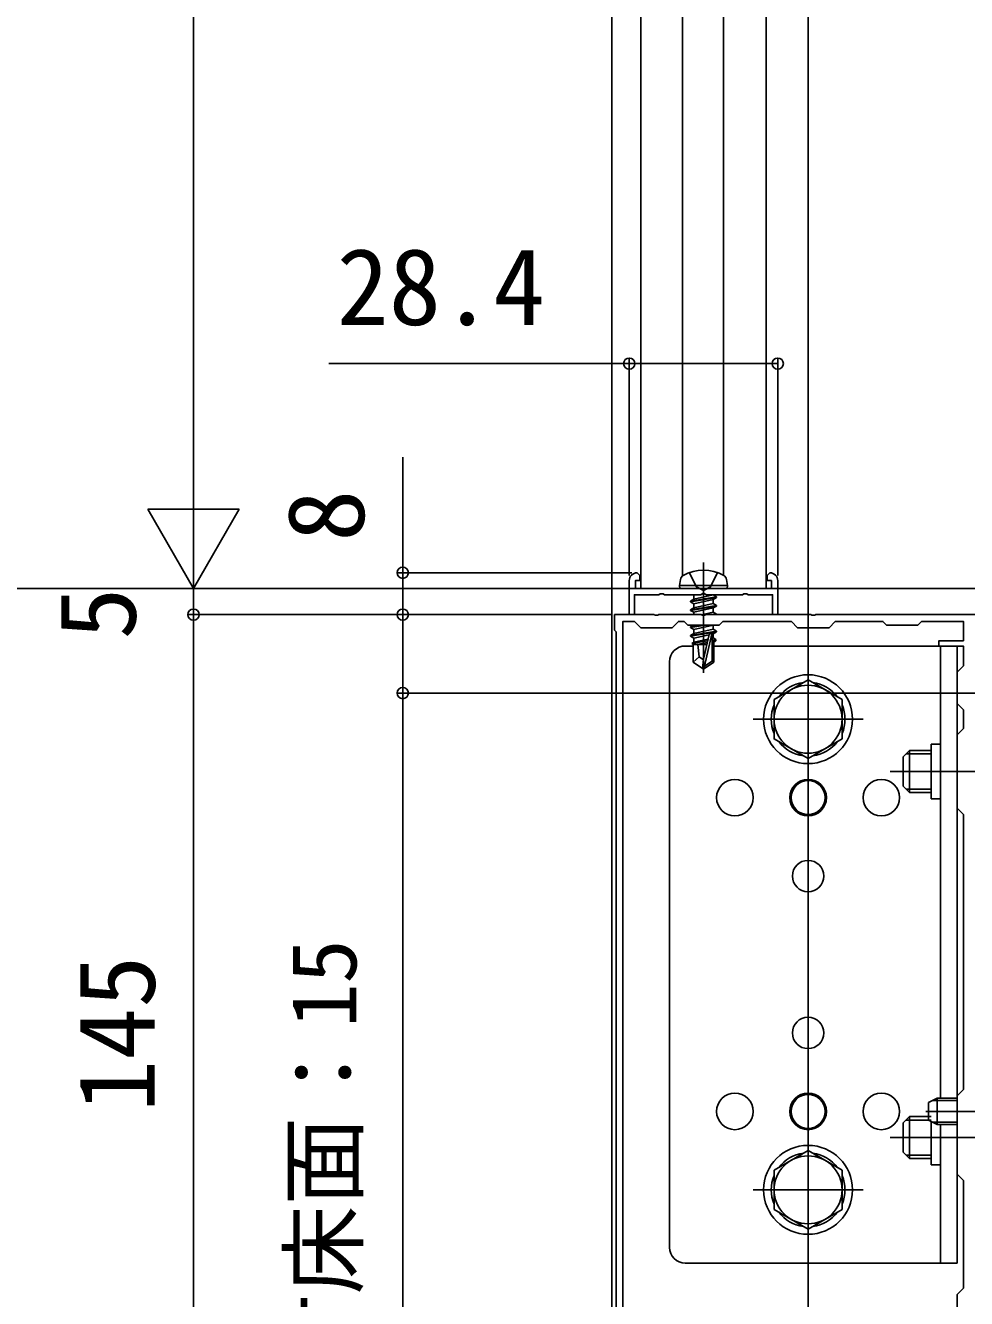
# Model space of a CAD drawing. Units: millimetres, scale not verified. Extents: x -875 to 875, y -1304 to 1296.
# Drawn here: x -101.6 to 78.3, y 438.5 to 682 of the extents above; entities that cross this region are included whole.
import ezdxf
from ezdxf.enums import TextEntityAlignment as Align

# ---------------------------------------------------------------- set-up
doc = ezdxf.new("R2010")
doc.units = ezdxf.units.MM
doc.header["$LTSCALE"] = 8
for name, color, linetype in [('0-2_YKK_11', 7, 'Continuous'), ('0-4_YKK_12', 2, 'Continuous'), ('0-5_YKK_13', 4, 'Continuous'), ('0-6_YKK_D', 6, 'Continuous')]:
    doc.layers.add(name, color=color, linetype=linetype)
doc.styles.add('ＭＳ ゴシック', font='')
doc.styles.get('ＭＳ ゴシック').set_extended_font_data('MS Gothic')

msp = doc.modelspace()

# ---------------------------------------------------------------- linework, layer by layer
at = {"layer": '0-2_YKK_11'}
for points in [[(15, 574.3), (28, 574.3), (41, 574.3), (41, 575.8), (40.2, 575.8), (40.2, 576.8), (40.7, 577.3)], [(15.3, 577.3), (15.8, 576.8), (15.8, 575.8), (15, 575.8), (15, 574.3)], [(42.2, 575.8), (42.2, 569.3), (41.2, 569.3), (41.2, 573.1), (36.52, 573.1), (36.26, 573.25), (35.74, 573.25), (35.48, 573.1), (28.52, 573.1), (28.26, 573.25), (28, 573.4), (27.74, 573.25), (27.48, 573.1), (20.52, 573.1), (20.26, 573.25), (19.74, 573.25), (19.48, 573.1), (14.8, 573.1), (14.8, 569.3), (13.8, 569.3), (13.8, 575.8)], [(83, 569.3), (49.458, 569.3), (49.275, 569.18), (48.725, 569.18), (48.542, 569.3), (28.458, 569.3), (28.275, 569.18), (27.725, 569.18), (27.542, 569.3), (19.458, 569.3), (19.275, 569.18), (18.725, 569.18), (18.542, 569.3), (11, 569.3), (11, 566.3), (11.3, 566)], [(12.6, 431.443), (12.6, 568), (14.8, 568), (16, 566.8), (22, 566.8), (23.2, 568), (24.3, 568), (25, 567.3), (31, 567.3), (31.7, 568), (44.8, 568), (46, 566.8), (52, 566.8), (53.2, 568), (62.3, 568), (63, 567.3), (69, 567.3), (69.7, 568), (77.7, 568), (77.7, 564.3), (73, 564.3), (73, 563.3), (77.7, 563.3), (77.7, 559.5), (76.5, 558.3), (76.5, 552.3), (77.7, 551.1), (77.7, 547.5), (76.5, 546.3), (76.5, 532.3), (77.7, 531.1), (77.7, 478.5), (76.5, 477.3), (76.5, 462.3), (77.7, 461.1), (77.7, 440.5), (76.5, 439.3), (76.5, 433.3)], [(11.3, 566), (11.3, 432.6), (11, 432.3), (11, 424.3), (12.5, 424.3), (12.5, 429.2), (12.868, 429.354), (18, 424.3), (43.5, 424.3), (43.5, 425.3)]]:
    msp.add_lwpolyline(points, dxfattribs=at)
for centre, start, end in [((15.3, 575.8), 90.00001, 179.99999), ((40.7, 575.8), 0.00001, 89.99999)]:
    msp.add_arc(centre, 1.5, start, end, dxfattribs=at)
at = {"layer": '0-4_YKK_12'}
for p, q in [((48, 1016.3), (48, -34.7)), ((10.5, 1002.3), (10.5, 274.3)), ((16, 574.3), (16, 924.3)), ((40, 574.3), (40, 924.3)), ((23.965, 576.667), (23.965, 921.933)), ((31.835, 576.8), (31.835, 921.8)), ((358, 574.3), (-204.5, 574.3)), ((16, 574.3), (40, 574.3))]:
    msp.add_line(p, q, dxfattribs=at)
at = {"layer": '0-5_YKK_13'}
for p, q in [((28, 579.244), (28, 558.171)), ((23.396, 574.889), (23.598, 576.036)), ((32.604, 574.889), (23.396, 574.889)), ((23.396, 574.889), (23.499, 574.3)), ((32.604, 574.889), (32.402, 576.036)), ((32.604, 574.889), (32.501, 574.3)), ((32.501, 574.3), (23.499, 574.3)), ((25.528, 571.887), (30.472, 572.711)), ((30.472, 572.593), (25.528, 571.769)), ((25.528, 571.887), (26.176, 572.261)), ((26.078, 573.1), (26.176, 573.043)), ((26.176, 573.043), (26.363, 573.1)), ((29.824, 573.085), (26.176, 572.261)), ((26.176, 573.043), (26.176, 572.261)), ((29.824, 572.22), (26.176, 571.396)), ((29.824, 573.1), (29.824, 573.085)), ((30.472, 572.711), (29.824, 573.085)), ((30.472, 572.593), (29.824, 572.22)), ((29.824, 572.22), (29.824, 571.437)), ((30.472, 572.711), (30.472, 572.593)), ((25.528, 571.887), (25.528, 571.769)), ((25.528, 571.769), (26.176, 571.396)), ((25.528, 570.239), (30.472, 571.063)), ((30.472, 570.945), (25.528, 570.121)), ((25.528, 570.239), (26.176, 570.613)), ((25.528, 570.239), (25.528, 570.121)), ((25.528, 570.121), (26.176, 569.748)), ((29.824, 571.437), (26.176, 570.613)), ((26.176, 571.396), (26.176, 570.613)), ((26.176, 569.748), (26.176, 569.3)), ((29.824, 569.789), (27.608, 569.289)), ((30.472, 571.063), (29.824, 571.437)), ((29.824, 570.572), (29.824, 569.789)), ((30.472, 569.415), (29.824, 569.789)), ((30.472, 571.063), (30.472, 570.945)), ((25.528, 566.943), (26.176, 567.317)), ((28.374, 567.3), (25.528, 566.826)), ((25.528, 566.943), (27.667, 567.3)), ((27.983, 569), (28.113, 569.022)), ((29.78, 569.3), (30.472, 569.415)), ((29.824, 567.276), (29.824, 566.493)), ((30.472, 569.415), (30.472, 569.298)), ((25.528, 566.943), (25.528, 566.826)), ((25.528, 566.826), (26.176, 566.452)), ((25.528, 565.296), (30.472, 566.12)), ((30.472, 566.002), (25.528, 565.178)), ((25.528, 565.296), (26.176, 565.669)), ((25.528, 565.296), (25.528, 565.178)), ((25.528, 565.178), (26.176, 564.804)), ((29.824, 566.493), (26.176, 565.669)), ((26.176, 566.452), (26.176, 565.669)), ((29.065, 565.457), (26.176, 564.804)), ((29.071, 565.48), (28, 560.771)), ((29.581, 565.601), (28.177, 559.424)), ((29.824, 564.845), (29.644, 564.805)), ((30.472, 566.12), (29.824, 566.493)), ((29.824, 565.628), (29.824, 564.845)), ((30.354, 564.54), (29.824, 564.845)), ((30.472, 566.12), (30.472, 566.002)), ((24.5, 563.3), (25.999, 563.3)), ((28.798, 564.283), (25.764, 563.784)), ((25.764, 563.784), (26.176, 564.021)), ((25.999, 563.672), (25.764, 563.784)), ((25.999, 563.672), (25.999, 560.229)), ((28.641, 563.589), (25.999, 563.589)), ((26.176, 564.804), (26.176, 564.021)), ((28.878, 564.632), (26.176, 564.021)), ((28.727, 563.97), (26.766, 563.589)), ((30.354, 564.54), (29.648, 564.423)), ((30.354, 564.286), (29.648, 564.149)), ((30.001, 563.589), (29.648, 563.589)), ((30.001, 564.082), (30.001, 560.229)), ((30.001, 563.3), (76.5, 563.3)), ((30.354, 564.54), (30.354, 564.286)), ((48, 563.3), (48, 558.3)), ((73.3, 563.3), (73.3, 476.8)), ((76.5, 563.3), (76.5, 445.3)), ((21.5, 448.3), (21.5, 560.3)), ((27.176, 561.235), (25.999, 560.229)), ((25.999, 560.229), (27.823, 558.998)), ((28, 560.771), (27.823, 558.998)), ((28, 560.771), (28, 558.998)), ((30.001, 560.229), (28.177, 558.998)), ((30.001, 560.229), (29.648, 560.417)), ((27.823, 558.998), (28.177, 558.998)), ((28.177, 559.424), (28.177, 558.998)), ((48, 559.8), (48, 538.8)), ((58.5, 549.3), (37.5, 549.3)), ((66.2, 542.1), (67.4, 543.3)), ((71.5, 543.3), (67.4, 543.3)), ((67.4, 543.3), (67.4, 535.3)), ((71.5, 544.5), (71.5, 534.1)), ((71.5, 544.5), (73.3, 544.5)), ((66.2, 542.1), (66.2, 536.5)), ((66.752, 542.652), (71.5, 542.652)), ((90.2, 539.3), (63.7, 539.3)), ((66.2, 536.5), (67.4, 535.3)), ((66.752, 535.948), (71.5, 535.948)), ((67.4, 535.3), (71.5, 535.3)), ((71.5, 534.1), (73.3, 534.1)), ((71, 476), (72.7, 476.8)), ((71, 472.6), (71, 476)), ((76.5, 476.367), (71.78, 476.367)), ((76.5, 476.8), (72.7, 476.8)), ((72.7, 471.8), (72.7, 476.8)), ((66.2, 472.1), (67.4, 473.3)), ((66.752, 472.652), (71.5, 472.652)), ((71.5, 473.3), (67.4, 473.3)), ((67.4, 473.3), (67.4, 465.3)), ((84.5, 474.3), (70.5, 474.3)), ((72.7, 471.8), (71, 472.6)), ((71.5, 472.365), (71.5, 464.1)), ((66.2, 472.1), (66.2, 466.5)), ((76.5, 472.233), (71.78, 472.233)), ((76.5, 471.8), (72.7, 471.8)), ((73.3, 471.8), (73.3, 445.3)), ((48, 469.8), (48, 448.8)), ((90.2, 469.3), (63.7, 469.3)), ((66.2, 466.5), (67.4, 465.3)), ((66.752, 465.948), (71.5, 465.948)), ((67.4, 465.3), (71.5, 465.3)), ((71.5, 464.1), (73.3, 464.1)), ((58.5, 459.3), (37.5, 459.3)), ((48, 445.3), (48, 450.3)), ((76.5, 445.3), (24.5, 445.3))]:
    msp.add_line(p, q, dxfattribs=at)
for points in [[(25.293, 577.336), (26.652, 574.609), (28, 573.893)], [(30.707, 577.336), (29.348, 574.609), (28, 573.893)], [(30.472, 570.945), (29.824, 570.572), (26.176, 569.748)], [(29.866, 567.3), (29.824, 567.276), (26.176, 566.452)], [(29.648, 565.415), (29.648, 560.417), (28.177, 559.424)], [(30.472, 566.002), (29.824, 565.628), (29.599, 565.577)], [(28, 560.645), (27.176, 561.235), (26.941, 563.589)], [(30.354, 564.286), (29.824, 563.98), (29.648, 563.94)]]:
    msp.add_lwpolyline(points, dxfattribs=at)
for points in [[(48, 556.806), (41.5, 553.053), (41.5, 545.547), (48, 541.794), (54.5, 545.547), (54.5, 553.053)], [(48, 466.806), (41.5, 463.053), (41.5, 455.547), (48, 451.794), (54.5, 455.547), (54.5, 463.053)]]:
    msp.add_lwpolyline(points, close=True, dxfattribs=at)
for centre, radius in [((48, 549.3), 8.5), ((48, 549.3), 6.5), ((34, 534.3), 3.5), ((48, 534.3), 3.5), ((48, 534.3), 3.25), ((62, 534.3), 3.5), ((48, 519.3), 3), ((48, 489.3), 3), ((34, 474.3), 3.5), ((48, 474.3), 3.5), ((48, 474.3), 3.25), ((62, 474.3), 3.5), ((48, 459.3), 8.5), ((48, 459.3), 6.5)]:
    msp.add_circle(centre, radius, dxfattribs=at)
for centre, radius, start, end in [((28, 570.18), 7.651, 59.36409, 120.63591), ((24.641, 575.852), 1.059, 120.63591, 170), ((31.359, 575.852), 1.059, 10, 59.36409), ((25.94, 574.065), 0.235, 89.55343, 90), ((30.06, 574.065), 0.235, 90, 90.37554), ((29.356, 565.415), 0.292, 0, 167.19096), ((24.5, 560.3), 3, 90, 180), ((48, 549.3), 7.05, 97.21814, 142.78186), ((48, 549.3), 7.05, 37.21814, 82.78186), ((48, 549.3), 7.05, 157.21814, 202.78186), ((48, 549.3), 7.05, 337.21814, 22.78186), ((48, 549.3), 7.05, 217.21814, 262.78186), ((48, 549.3), 7.05, 277.21814, 322.78186), ((48, 459.3), 7.05, 97.21814, 142.78186), ((48, 459.3), 7.05, 37.21814, 82.78186), ((48, 459.3), 7.05, 157.21814, 202.78186), ((48, 459.3), 7.05, 337.21814, 22.78186), ((48, 459.3), 7.05, 217.21814, 262.78186), ((48, 459.3), 7.05, 277.21814, 322.78186), ((24.5, 448.3), 3, 180, 270)]:
    msp.add_arc(centre, radius, start, end, dxfattribs=at)
at = {"layer": '0-6_YKK_D'}
for p, q in [((-69.5, 591.8), (-69.5, 981.797)), ((13.8, 576.8), (13.8, 618.3)), ((42.2, 576.8), (42.2, 618.3)), ((-69.5, 574.3), (-69.5, 604.611)), ((-69.5, 574.3), (-78.25, 589.455)), ((-60.75, 589.455), (-78.25, 589.455)), ((-69.5, 574.3), (-60.75, 589.455)), ((-69.5, 574.3), (-69.5, 578.6)), ((14.3, 577.3), (-30.5, 577.3)), ((-69.5, 569.3), (-69.5, 574.3)), ((10.3, 569.3), (-70.5, 569.3)), ((0.5, 569.3), (-70.5, 569.3)), ((-69.5, 569.3), (-69.5, 424.3)), ((-69.5, 569.3), (-69.5, 565)), ((10.3, 569.3), (-30.5, 569.3)), ((10.3, 569.3), (-30.5, 569.3)), ((131.576, 554.3), (-30.5, 554.3))]:
    msp.add_line(p, q, dxfattribs=at)
for points in [[(42.2, 617.3), (13.8, 617.3), (-43.659, 617.3)], [(-29.5, 569.3), (-29.5, 577.3), (-29.5, 599.418)], [(-29.5, 569.3), (-29.5, 554.3), (-29.5, 369.75)]]:
    msp.add_lwpolyline(points, dxfattribs=at)
for centre in [(13.8, 617.3), (42.2, 617.3), (-29.5, 577.3), (-69.5, 569.3), (-69.5, 569.3), (-29.5, 569.3), (-29.5, 569.3), (-29.5, 554.3)]:
    msp.add_circle(centre, 1.075, dxfattribs=at)

# ---------------------------------------------------------------- texts
at = {"layer": '0-6_YKK_D', "style": 'ＭＳ ゴシック'}
msp.add_text('28.4', height=14.66, dxfattribs=at).set_placement((-42.136, 620.3), align=Align.BOTTOM_LEFT)
for s, height, p in [('8', 14.66, (-32.5, 583.236)), ('5', 14.66, (-76.152, 564.527)), ('デッキ材床面：15', 12.46, (-34.625, 371.301)), ('145', 14.66, (-72.5, 474.186))]:
    msp.add_text(s, height=height, rotation=90, dxfattribs=at).set_placement(p, align=Align.BOTTOM_LEFT)

doc.saveas('drawing.dxf')
